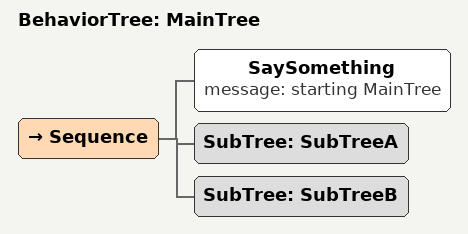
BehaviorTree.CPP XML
<root BTCPP_format="4">
    <include path="./subtree_a.xml" />
    <include path="./subtree_b.xml" />
    <BehaviorTree ID="MainTree">
        <Sequence>
            <SaySomething message="starting MainTree" />
            <SubTree ID="SubTreeA" />
            <SubTree ID="SubTreeB" />
        </Sequence>
    </BehaviorTree>
</root>
